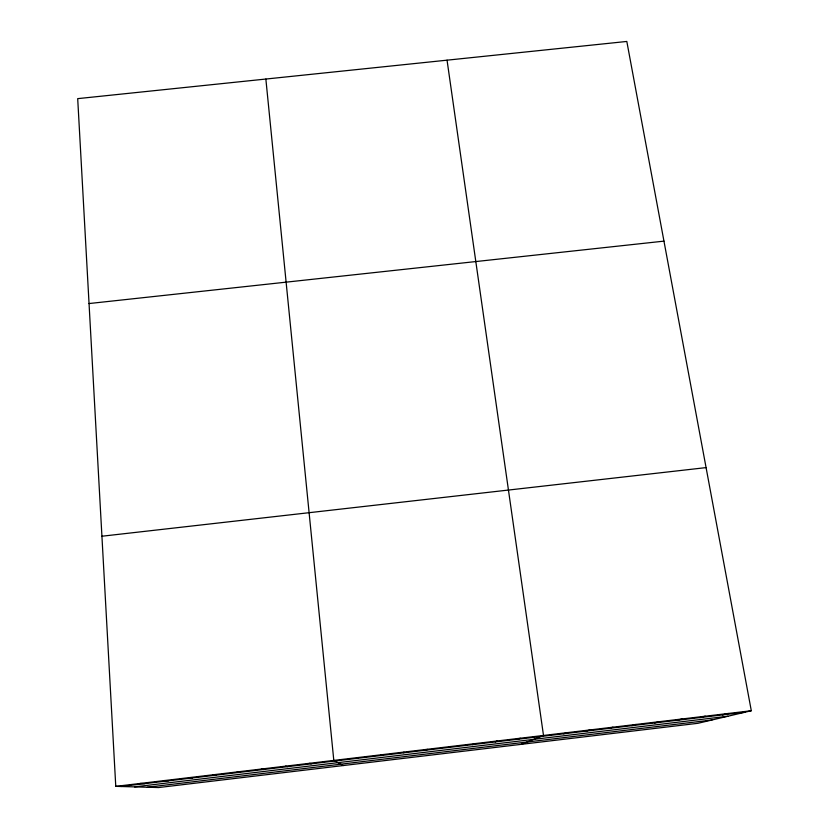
<?xml version="1.0" encoding="UTF-8"?>
<svg xmlns="http://www.w3.org/2000/svg" width="829" height="829" viewBox="0 0 829 829"><rect width="100%" height="100%" fill="white"/><g stroke="black" fill="none" stroke-linecap="round" stroke-linejoin="round"><path stroke-width="1.24" d="M403.785 752.825L403.92 752.069M426.697 750.1L427.236 749.292M449.577 747.375L450.541 746.525M472.426 744.66L473.815 743.748M495.265 741.934L497.068 740.981M518.073 739.219L520.291 738.224M521.327 744.338L543.503 735.458L447.049 60.175M563.637 733.8L566.684 732.701M586.383 731.095L589.833 729.945M609.108 728.39L612.973 727.188M631.802 725.686L636.081 724.442M654.485 722.992L659.169 721.696M677.138 720.297L682.236 718.95M699.769 717.603L705.282 716.204M722.38 714.909L728.297 713.468M751.302 710.733L697.914 723.302L158.577 787.55L115.77 786.358L77.698 98.641L626.817 41.45L751.302 710.733L115.77 786.358M120.858 786.493L744.97 712.225M134.557 786.876L727.893 716.246M147.324 787.239L711.976 719.997M101.926 536.228L706.08 467.608M89.045 303.549L663.956 241.135M140.101 783.457L144.743 783.654M164.401 780.566L168.598 780.814M188.68 777.675L192.432 777.975M212.929 774.794L216.245 775.146M237.156 771.913L240.037 772.317M261.353 769.032L263.798 769.488M285.539 766.151L287.539 766.659M309.683 763.281L311.258 763.841M343.372 765.54L333.807 760.411L265.86 79.045M357.206 757.623L357.921 758.286M380.573 754.846L380.863 755.551"/></g></svg>
